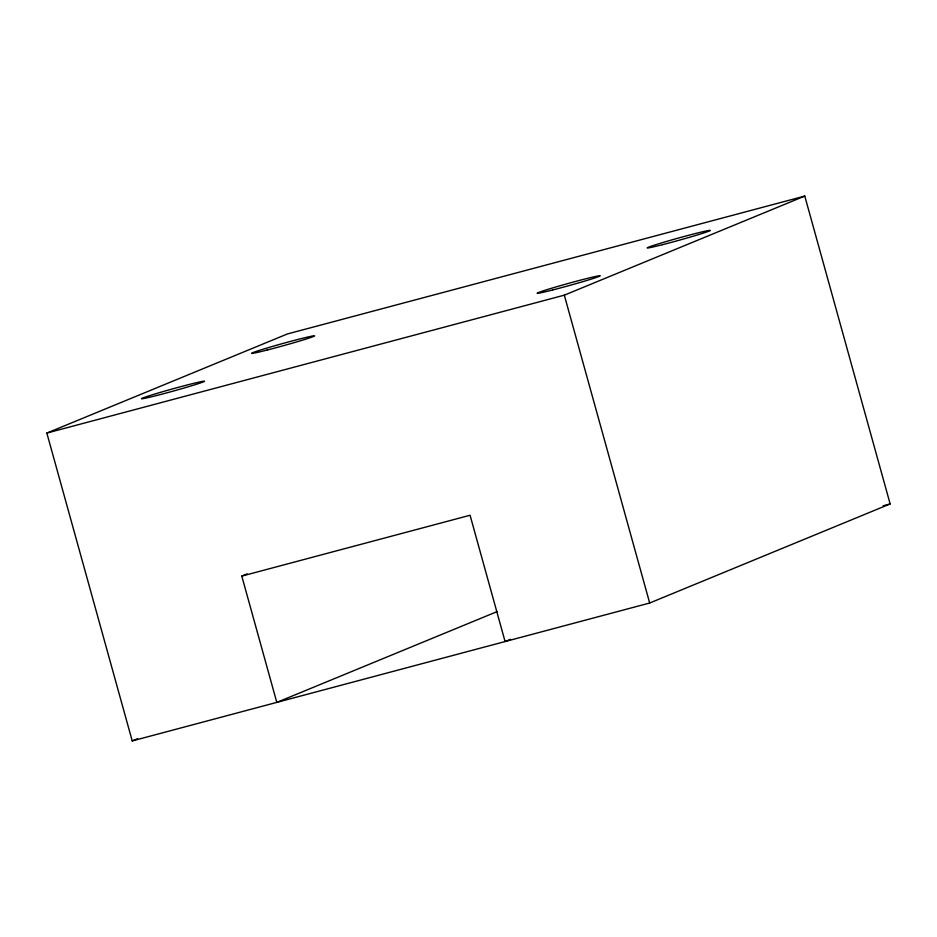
<?xml version="1.0" encoding="UTF-8"?>
<svg xmlns="http://www.w3.org/2000/svg" width="937" height="937" viewBox="0 0 937 937"><rect width="100%" height="100%" fill="white"/><g stroke="black" fill="none" stroke-linecap="round" stroke-linejoin="round"><path stroke-width="1.41" d="M46.85 433.07L287.319 333.982L804.778 196.079L890.15 503.93L649.681 603.018L132.222 740.921L46.85 433.07L564.308 295.167L804.778 196.079M497.008 611.65L276.802 702.387L241.781 576.091L247.181 573.866M132.222 740.921L137.622 738.696M510.501 639.315L505.09 641.54L470.069 515.256L241.781 576.091M883.134 505.793L890.15 503.93M564.308 295.167L649.681 603.018M266.94 350.098A32.783 1.148 -15.5 0 0 314.598 335.891A32.783 1.148 -15.5 0 0 267.467 347.896A32.783 1.148 -15.5 0 0 266.94 350.098M156.866 395.461A32.783 1.148 -15.5 0 0 204.524 381.242A32.783 1.148 -15.5 0 0 157.393 393.259A32.783 1.148 -15.5 0 0 156.866 395.461M662.646 244.639A32.783 1.148 -15.5 0 0 710.293 230.432A32.783 1.148 -15.5 0 0 663.162 242.437A32.783 1.148 -15.5 0 0 662.646 244.639M552.572 290.001A32.783 1.148 -15.5 0 0 600.219 275.794A32.783 1.148 -15.5 0 0 553.088 287.8A32.783 1.148 -15.5 0 0 552.572 290.001"/></g></svg>
